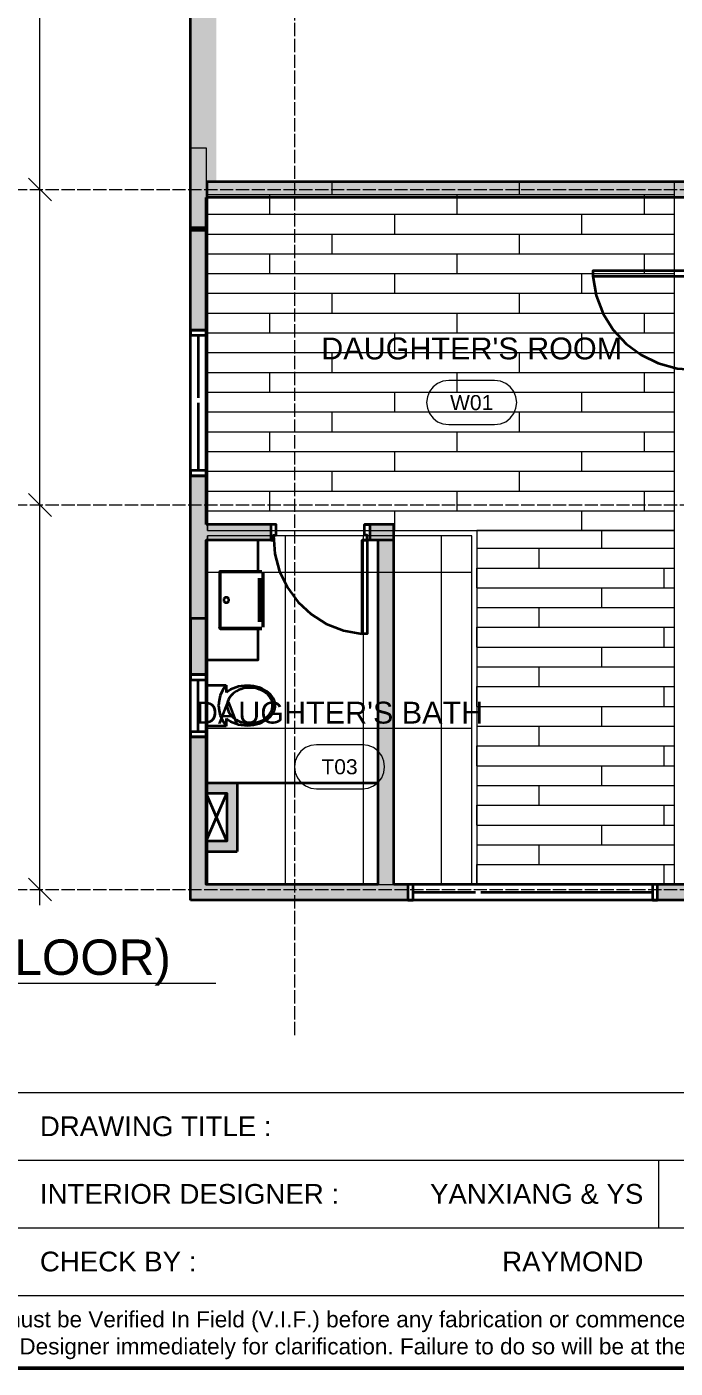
# Model space of a CAD drawing. Header units: millimetres. Extents: x 5 to 417, y 5 to 292.
# Drawn here: x 97.2 to 159.6, y 5 to 133.9 of the extents above; entities that cross this region are included whole.
import ezdxf
from ezdxf.enums import TextEntityAlignment as Align

# ---------------------------------------------------------------- set-up
doc = ezdxf.new("R2010")
doc.units = ezdxf.units.MM
doc.linetypes.add('DASHED', pattern=[1.524, 1.27, -0.254])
for name, color, linetype, lineweight in [('0-SHEET', 7, 'CONTINUOUS', 50), ('0-TITLE', 7, 'CONTINUOUS', 18), ('0-TITLE-TXT', 7, 'CONTINUOUS', 13), ('A-GRID', 8, 'DASHED', 13), ('A-WALL', 250, 'CONTINUOUS', 35), ('A-WALL-FILL', 250, 'CONTINUOUS', 0), ('A-WIND', 7, 'CONTINUOUS', 13), ('I-DIM', 5, 'CONTINUOUS', 13), ('I-FLOR', 8, 'CONTINUOUS', 9), ('I-ROOM', 7, 'CONTINUOUS', 13), ('I-TAG', 5, 'CONTINUOUS', 13), ('I-TEXT', 7, 'CONTINUOUS', 13)]:
    doc.layers.add(name, color=color, linetype=linetype, lineweight=lineweight)
doc.styles.get("Standard").update_dxf_attribs({"font": 'arial.ttf'})

msp = doc.modelspace()

# ---------------------------------------------------------------- hatches: boundary and pattern name
at = {"layer": 'A-WALL-FILL', "true_color": 0x4d4d4d}
h = msp.add_hatch(color=7, dxfattribs=at)
h.dxf.hatch_style = 1
h.paths.add_polyline_path([(115.45, 176.39), (112.97, 176.39), (115.45, 119.01), (115.45, 176.39)])
h = msp.add_hatch(color=7, dxfattribs=at)
h.dxf.hatch_style = 1
h.paths.add_polyline_path([(112.97, 176.39), (115.45, 119.01), (112.97, 119.01), (112.97, 176.39)])
h = msp.add_hatch(color=7, dxfattribs=at)
h.dxf.hatch_style = 1
h.paths.add_polyline_path([(114.47, 114.28), (114.47, 122.28), (112.97, 114.28), (114.47, 114.28)])
h = msp.add_hatch(color=7, dxfattribs=at)
h.dxf.hatch_style = 1
h.paths.add_polyline_path([(114.47, 122.28), (112.97, 114.28), (112.97, 122.28), (114.47, 122.28)])
h = msp.add_hatch(color=7, dxfattribs=at)
h.dxf.hatch_style = 1
h.paths.add_polyline_path([(161.14, 119.01), (112.97, 119.01), (161.14, 117.51), (161.14, 119.01)])
h = msp.add_hatch(color=7, dxfattribs=at)
h.dxf.hatch_style = 1
h.paths.add_polyline_path([(112.97, 119.01), (161.14, 117.51), (112.97, 117.51), (112.97, 119.01)])
h = msp.add_hatch(color=7, dxfattribs=at)
h.dxf.hatch_style = 1
h.paths.add_polyline_path([(114.47, 117.51), (112.97, 117.51), (114.47, 114.75), (114.47, 117.51)])
h = msp.add_hatch(color=7, dxfattribs=at)
h.dxf.hatch_style = 1
h.paths.add_polyline_path([(112.97, 117.51), (114.47, 114.75), (112.97, 114.75), (112.97, 117.51)])
h = msp.add_hatch(color=7, dxfattribs=at)
h.dxf.hatch_style = 1
h.paths.add_polyline_path([(114.47, 114.75), (112.97, 114.75), (114.47, 114.28), (114.47, 114.75)])
h = msp.add_hatch(color=7, dxfattribs=at)
h.dxf.hatch_style = 1
h.paths.add_polyline_path([(112.97, 114.75), (114.47, 114.28), (112.97, 114.28), (112.97, 114.75)])
h = msp.add_hatch(color=7, dxfattribs=at)
h.dxf.hatch_style = 1
h.paths.add_polyline_path([(114.47, 114.28), (112.97, 114.28), (114.47, 111.5), (114.47, 114.28)])
h = msp.add_hatch(color=7, dxfattribs=at)
h.dxf.hatch_style = 1
h.paths.add_polyline_path([(112.97, 114.28), (114.47, 111.5), (112.97, 111.5), (112.97, 114.28)])
h = msp.add_hatch(color=7, dxfattribs=at)
h.dxf.hatch_style = 1
h.paths.add_polyline_path([(114.47, 111.5), (112.97, 111.5), (114.47, 104.77), (114.47, 111.5)])
h = msp.add_hatch(color=7, dxfattribs=at)
h.dxf.hatch_style = 1
h.paths.add_polyline_path([(112.97, 111.5), (114.47, 104.77), (112.97, 104.77), (112.97, 111.5)])
h = msp.add_hatch(color=7, dxfattribs=at)
h.dxf.hatch_style = 1
h.paths.add_polyline_path([(114.47, 90.77), (112.97, 90.77), (114.47, 86.07), (114.47, 90.77)])
h = msp.add_hatch(color=7, dxfattribs=at)
h.dxf.hatch_style = 1
h.paths.add_polyline_path([(112.97, 90.77), (114.47, 86.07), (112.97, 86.07), (112.97, 90.77)])
h = msp.add_hatch(color=7, dxfattribs=at)
h.dxf.hatch_style = 1
h.paths.add_polyline_path([(120.71, 86.07), (112.97, 86.07), (120.71, 84.57), (120.71, 86.07)])
h = msp.add_hatch(color=7, dxfattribs=at)
h.dxf.hatch_style = 1
h.paths.add_polyline_path([(112.97, 86.07), (120.71, 84.57), (112.97, 84.57), (112.97, 86.07)])
h = msp.add_hatch(color=7, dxfattribs=at)
h.dxf.hatch_style = 1
h.paths.add_polyline_path([(132.52, 86.07), (130.21, 86.07), (132.52, 84.57), (132.52, 86.07)])
h = msp.add_hatch(color=7, dxfattribs=at)
h.dxf.hatch_style = 1
h.paths.add_polyline_path([(130.21, 86.07), (132.52, 84.57), (130.21, 84.57), (130.21, 86.07)])
h = msp.add_hatch(color=7, dxfattribs=at)
h.dxf.hatch_style = 1
h.paths.add_polyline_path([(114.47, 84.57), (112.97, 84.57), (114.47, 77.06), (114.47, 84.57)])
h = msp.add_hatch(color=7, dxfattribs=at)
h.dxf.hatch_style = 1
h.paths.add_polyline_path([(112.97, 84.57), (114.47, 77.06), (112.97, 77.06), (112.97, 84.57)])
h = msp.add_hatch(color=7, dxfattribs=at)
h.dxf.hatch_style = 1
h.paths.add_polyline_path([(132.52, 84.57), (131.02, 84.57), (132.52, 51.49), (132.52, 84.57)])
h = msp.add_hatch(color=7, dxfattribs=at)
h.dxf.hatch_style = 1
h.paths.add_polyline_path([(131.02, 84.57), (132.52, 51.49), (131.02, 51.49), (131.02, 84.57)])
h = msp.add_hatch(color=7, dxfattribs=at)
h.dxf.hatch_style = 1
h.paths.add_polyline_path([(114.47, 77.06), (112.97, 77.06), (114.47, 71.67), (114.47, 77.06)])
h = msp.add_hatch(color=7, dxfattribs=at)
h.dxf.hatch_style = 1
h.paths.add_polyline_path([(112.97, 77.06), (114.47, 71.67), (112.97, 71.67), (112.97, 77.06)])
h = msp.add_hatch(color=7, dxfattribs=at)
h.dxf.hatch_style = 1
h.paths.add_polyline_path([(114.47, 65.67), (112.97, 65.67), (114.47, 51.49), (114.47, 65.67)])
h = msp.add_hatch(color=7, dxfattribs=at)
h.dxf.hatch_style = 1
h.paths.add_polyline_path([(112.97, 65.67), (114.47, 51.49), (112.97, 51.49), (112.97, 65.67)])
h = msp.add_hatch(color=7, dxfattribs=at)
h.dxf.hatch_style = 1
h.paths.add_polyline_path([(117.47, 61.27), (114.47, 61.27), (117.47, 60.26), (117.47, 61.27)])
h = msp.add_hatch(color=7, dxfattribs=at)
h.dxf.hatch_style = 1
h.paths.add_polyline_path([(114.47, 61.27), (117.47, 60.26), (114.47, 60.26), (114.47, 61.27)])
h = msp.add_hatch(color=7, dxfattribs=at)
h.dxf.hatch_style = 1
h.paths.add_polyline_path([(117.47, 60.26), (116.46, 60.26), (117.47, 60.26)])
h = msp.add_hatch(color=7, dxfattribs=at)
h.dxf.hatch_style = 1
h.paths.add_polyline_path([(116.46, 60.26), (117.47, 60.26), (116.97, 60.26), (116.46, 60.26)])
h = msp.add_hatch(color=7, dxfattribs=at)
h.dxf.hatch_style = 1
h.paths.add_polyline_path([(116.97, 60.26), (116.46, 60.26), (117.47, 60.25), (116.97, 60.26)])
h = msp.add_hatch(color=7, dxfattribs=at)
h.dxf.hatch_style = 1
h.paths.add_polyline_path([(116.46, 60.26), (117.47, 60.25), (116.46, 60.25), (116.46, 60.26)])
h = msp.add_hatch(color=7, dxfattribs=at)
h.dxf.hatch_style = 1
h.paths.add_polyline_path([(117.47, 60.25), (116.46, 60.25), (117.47, 55.65), (117.47, 60.25)])
h = msp.add_hatch(color=7, dxfattribs=at)
h.dxf.hatch_style = 1
h.paths.add_polyline_path([(116.46, 60.25), (117.47, 55.65), (116.46, 55.65), (116.46, 60.25)])
h = msp.add_hatch(color=7, dxfattribs=at)
h.dxf.hatch_style = 1
h.paths.add_polyline_path([(117.47, 60.26), (117.47, 60.25), (117.47, 60.26)])
h = msp.add_hatch(color=7, dxfattribs=at)
h.dxf.hatch_style = 1
h.paths.add_polyline_path([(117.47, 55.65), (114.47, 55.65), (117.47, 54.65), (117.47, 55.65)])
h = msp.add_hatch(color=7, dxfattribs=at)
h.dxf.hatch_style = 1
h.paths.add_polyline_path([(114.47, 55.65), (117.47, 54.65), (114.47, 54.65), (114.47, 55.65)])
h = msp.add_hatch(color=7, dxfattribs=at)
h.dxf.hatch_style = 1
h.paths.add_polyline_path([(133.87, 51.49), (112.97, 51.49), (133.87, 49.99), (133.87, 51.49)])
h = msp.add_hatch(color=7, dxfattribs=at)
h.dxf.hatch_style = 1
h.paths.add_polyline_path([(112.97, 51.49), (133.87, 49.99), (112.97, 49.99), (112.97, 51.49)])
h = msp.add_hatch(color=7, dxfattribs=at)
h.dxf.hatch_style = 1
h.paths.add_polyline_path([(161.14, 51.49), (157.87, 51.49), (161.14, 49.99), (161.14, 51.49)])
h = msp.add_hatch(color=7, dxfattribs=at)
h.dxf.hatch_style = 1
h.paths.add_polyline_path([(157.87, 51.49), (161.14, 49.99), (157.87, 49.99), (157.87, 51.49)])

# ---------------------------------------------------------------- linework, layer by layer
at = {"layer": '0-SHEET'}
msp.add_lwpolyline([(5, 5), (415, 5), (415, 292), (5, 292)], close=True, dxfattribs=at)
at = {"layer": '0-TITLE'}
for p, q in [((5, 31.5), (415, 31.5)), ((5, 25), (219, 25)), ((158, 18.5), (158, 25)), ((5, 18.5), (219, 18.5)), ((5, 12), (415, 12))]:
    msp.add_line(p, q, dxfattribs=at)
at = {"layer": 'A-GRID'}
for p, q in [((123, 37), (123, 272)), ((96, 118.28), (249, 118.28)), ((96, 87.96), (249, 87.96)), ((96, 51), (249, 51))]:
    msp.add_line(p, q, dxfattribs=at)
at = {"layer": 'A-WALL'}
for points in [[(112.97, 49.99), (112.97, 201.88)], [(162.64, 119.01), (114.47, 119.01)], [(161.14, 117.51), (114.47, 117.51)], [(114.47, 86.07), (114.47, 117.51)], [(151.64, 109.96), (161.14, 109.96), (161.14, 110.45), (151.64, 110.45), (151.64, 109.96)], [(151.64, 109.96), (151.97, 108.08), (152.64, 106.34), (153.61, 104.8), (154.85, 103.46), (156.3, 102.38), (157.94, 101.58), (159.74, 101.09), (161.64, 100.95)], [(112.97, 104.77), (114.47, 104.77), (114.47, 90.77), (112.97, 90.77), (112.97, 104.77)], [(114.47, 104.28), (114.47, 104.77), (112.97, 104.77), (112.97, 104.28), (114.47, 104.28)], [(113.72, 104.28), (113.72, 98.27)], [(113.72, 97.77), (113.72, 91.27)], [(114.47, 90.77), (114.47, 91.27), (112.97, 91.27), (112.97, 90.77), (114.47, 90.77)], [(121.2, 86.07), (114.47, 86.07)], [(120.71, 86.07), (120.71, 84.57), (120.95, 84.57), (120.95, 85.07), (121.2, 85.07), (121.2, 86.07), (120.71, 86.07)], [(132.52, 86.07), (129.7, 86.07)], [(130.21, 86.07), (130.21, 84.57), (129.96, 84.57), (129.96, 85.07), (129.7, 85.07), (129.7, 86.07), (130.21, 86.07)], [(132.52, 51.49), (132.52, 86.07)], [(120.95, 84.57), (114.47, 84.57)], [(131.02, 51.49), (114.47, 51.49), (114.47, 84.57)], [(119.47, 81.57), (119.47, 84.57), (114.47, 84.57), (114.47, 73.07), (119.47, 73.07), (119.47, 76.07)], [(120.95, 85.07), (121.07, 83.27), (121.53, 81.57), (122.29, 80.02), (123.31, 78.63), (124.57, 77.46), (126.03, 76.54), (127.67, 75.9), (129.45, 75.57)], [(132.52, 84.57), (129.46, 84.57)], [(129.46, 75.57), (129.46, 84.57), (129.96, 84.57), (129.96, 75.57), (129.46, 75.57)], [(131.02, 51.49), (131.02, 84.57)], [(115.84, 81.57), (115.82, 81.57), (115.8, 81.57), (115.78, 81.56), (115.77, 81.55), (115.76, 81.53), (115.75, 81.51), (115.74, 81.5), (115.74, 81.48)], [(115.75, 81.47), (115.75, 76.17)], [(115.84, 81.5), (115.83, 81.5), (115.83, 81.5), (115.82, 81.5), (115.82, 81.5), (115.81, 81.49), (115.81, 81.49), (115.81, 81.48), (115.81, 81.48)], [(115.82, 81.47), (115.82, 76.17)], [(119.84, 81.57), (115.84, 81.57)], [(119.84, 81.5), (115.84, 81.5)], [(119.92, 76.22), (119.92, 81.42)], [(119.99, 76.22), (119.99, 81.42)], [(119.59, 76.72), (119.59, 80.92)], [(119.66, 76.72), (119.66, 80.92)], [(116.42, 79.08), (116.37, 79.07), (116.32, 79.06), (116.28, 79.04), (116.25, 79.01), (116.22, 78.97), (116.19, 78.93), (116.18, 78.88), (116.17, 78.83), (116.18, 78.78), (116.19, 78.73), (116.22, 78.69), (116.25, 78.65), (116.28, 78.62), (116.32, 78.6), (116.37, 78.59), (116.42, 78.58), (116.47, 78.59), (116.52, 78.6), (116.56, 78.62), (116.6, 78.65), (116.63, 78.69), (116.65, 78.73), (116.67, 78.78), (116.67, 78.83), (116.67, 78.88), (116.65, 78.93), (116.63, 78.97), (116.6, 79.01), (116.56, 79.04), (116.52, 79.06), (116.47, 79.07), (116.42, 79.08)], [(114.47, 77.06), (112.97, 77.06), (112.97, 71.67), (114.47, 71.67), (114.47, 77.06)], [(115.74, 76.18), (115.74, 76.16), (115.75, 76.14), (115.76, 76.12), (115.77, 76.11), (115.78, 76.09), (115.8, 76.08), (115.82, 76.08), (115.84, 76.08)], [(115.81, 76.18), (115.81, 76.17), (115.81, 76.16), (115.81, 76.16), (115.82, 76.16), (115.82, 76.15), (115.83, 76.15), (115.83, 76.15), (115.84, 76.15)], [(115.84, 76.14), (119.84, 76.14)], [(115.84, 76.07), (119.84, 76.07)], [(114.47, 71.67), (114.47, 65.67), (112.97, 65.67), (112.97, 71.67), (114.47, 71.67)], [(114.47, 71.16), (114.47, 71.67), (112.97, 71.67), (112.97, 71.16), (114.47, 71.16)], [(113.72, 66.16), (113.72, 71.16)], [(114.47, 66.69), (114.47, 70.64)], [(114.47, 70.64), (116.39, 70.64)], [(116.32, 70.54), (116.04, 70.12), (115.84, 69.66), (115.72, 69.18), (115.67, 68.7), (115.72, 68.21), (115.84, 67.73), (116.04, 67.27), (116.32, 66.85)], [(116.39, 70.64), (116.39, 69.95)], [(116.39, 67.44), (116.59, 67.29), (116.81, 67.15), (117.06, 67.04), (117.32, 66.95), (117.59, 66.87), (117.86, 66.82), (118.16, 66.79), (118.44, 66.78), (118.73, 66.8), (119.02, 66.83), (119.29, 66.88), (119.56, 66.96), (119.82, 67.06), (120.06, 67.17), (120.28, 67.31), (120.48, 67.46), (120.65, 67.62), (120.8, 67.8), (120.92, 67.99), (121.01, 68.18), (121.08, 68.38), (121.11, 68.59), (121.11, 68.79), (121.08, 69), (121.01, 69.2), (120.92, 69.39), (120.8, 69.58), (120.65, 69.76), (120.48, 69.92), (120.28, 70.07), (120.06, 70.2), (119.82, 70.32), (119.56, 70.41), (119.29, 70.49), (119.02, 70.55), (118.73, 70.59), (118.44, 70.59), (118.16, 70.59), (117.86, 70.56), (117.59, 70.51), (117.32, 70.43), (117.06, 70.33), (116.81, 70.22), (116.59, 70.09), (116.39, 69.95)], [(116.5, 68.69), (116.51, 68.49), (116.55, 68.29), (116.63, 68.1), (116.73, 67.91), (116.87, 67.74), (117.03, 67.58), (117.21, 67.43), (117.4, 67.3), (117.63, 67.19), (117.86, 67.1), (118.11, 67.04), (118.36, 67), (118.61, 66.98), (118.87, 66.98), (119.13, 67.02), (119.38, 67.07), (119.62, 67.15), (119.85, 67.25), (120.06, 67.36), (120.25, 67.5), (120.42, 67.66), (120.56, 67.82), (120.68, 68), (120.78, 68.19), (120.83, 68.39), (120.86, 68.59), (120.86, 68.79), (120.83, 68.99), (120.78, 69.19), (120.68, 69.38), (120.56, 69.56), (120.42, 69.73), (120.25, 69.88), (120.06, 70.02), (119.85, 70.14), (119.62, 70.23), (119.38, 70.31), (119.13, 70.37), (118.87, 70.39), (118.61, 70.4), (118.36, 70.38), (118.11, 70.34), (117.86, 70.27), (117.63, 70.18), (117.4, 70.08), (117.21, 69.95), (117.03, 69.8), (116.87, 69.65), (116.73, 69.47), (116.63, 69.28), (116.55, 69.09), (116.51, 68.89), (116.5, 68.69)], [(116.39, 67.44), (116.39, 66.69)], [(114.47, 65.67), (114.47, 66.16), (112.97, 66.16), (112.97, 65.67), (114.47, 65.67)], [(116.39, 66.69), (114.47, 66.69)], [(114.47, 60.26), (114.47, 61.27), (117.47, 61.27), (117.47, 54.65)], [(117.47, 61.27), (131.02, 61.27)], [(114.47, 60.26), (116.46, 60.26), (116.46, 55.65), (114.47, 55.65), (114.47, 60.26)], [(114.47, 55.65), (116.46, 60.26)], [(116.46, 55.65), (114.47, 60.26)], [(114.47, 55.65), (114.47, 54.65), (117.47, 54.65)], [(161.14, 51.49), (132.52, 51.49)], [(134.37, 51.49), (133.87, 51.49), (133.87, 49.99), (134.37, 49.99), (134.37, 51.49)], [(134.37, 50.74), (140.37, 50.74)], [(140.87, 50.74), (157.37, 50.74)], [(157.87, 51.49), (157.37, 51.49), (157.37, 49.99), (157.87, 49.99), (157.87, 51.49)], [(183.34, 49.99), (112.97, 49.99)]]:
    msp.add_lwpolyline(points, dxfattribs=at)
at = {"layer": 'A-WIND'}
msp.add_lwpolyline([(114.47, 122.28), (114.47, 114.28), (112.97, 114.28), (112.97, 122.28), (114.47, 122.28)], dxfattribs=at)
at = {"layer": 'I-DIM'}
for p, q in [((98.5, 116.78), (98.5, 151)), ((99.6, 117.18), (97.4, 119.38)), ((99.6, 117.18), (97.4, 119.38)), ((98.5, 86.46), (98.5, 119.78)), ((99.6, 86.86), (97.4, 89.06)), ((99.6, 86.86), (97.4, 89.06)), ((98.5, 49.5), (98.5, 89.46)), ((99.6, 49.9), (97.4, 52.1))]:
    msp.add_line(p, q, dxfattribs=at)
at = {"layer": 'I-FLOR', "color": 3}
for p, q in [((126.6, 117.8), (126.6, 119)), ((144.6, 117.8), (144.6, 119)), ((114.6, 117.8), (159.5, 117.8)), ((120.6, 115.9), (120.6, 117.8)), ((138.6, 115.9), (138.6, 117.8)), ((156.6, 115.9), (156.6, 117.8)), ((114.6, 114), (114.6, 115.9)), ((114.6, 115.9), (159.5, 115.9)), ((132.6, 114), (132.6, 115.9)), ((150.6, 114), (150.6, 115.9)), ((114.6, 114), (159.5, 114)), ((126.6, 112.1), (126.6, 114)), ((144.6, 112.1), (144.6, 114)), ((114.6, 112.1), (159.5, 112.1)), ((120.6, 110.2), (120.6, 112.1)), ((138.6, 110.2), (138.6, 112.1)), ((156.6, 110.2), (156.6, 112.1)), ((114.6, 108.3), (114.6, 110.2)), ((114.6, 110.2), (159.5, 110.2)), ((132.6, 108.3), (132.6, 110.2)), ((150.6, 108.3), (150.6, 110.2)), ((114.6, 108.3), (159.5, 108.3)), ((126.6, 106.4), (126.6, 108.3)), ((144.6, 106.4), (144.6, 108.3)), ((114.6, 106.4), (159.5, 106.4)), ((120.6, 104.5), (120.6, 106.4)), ((138.6, 104.5), (138.6, 106.4)), ((156.6, 104.5), (156.6, 106.4)), ((114.6, 102.6), (114.6, 104.5)), ((114.6, 104.5), (159.5, 104.5)), ((132.6, 102.6), (132.6, 104.5)), ((150.6, 102.6), (150.6, 104.5)), ((114.6, 102.6), (159.5, 102.6)), ((126.6, 100.7), (126.6, 102.6)), ((144.6, 100.7), (144.6, 102.6)), ((114.6, 100.7), (159.5, 100.7)), ((120.6, 98.8), (120.6, 100.7)), ((138.6, 98.8), (138.6, 100.7)), ((156.6, 98.8), (156.6, 100.7)), ((114.6, 96.9), (114.6, 98.8)), ((114.6, 98.8), (159.5, 98.8)), ((132.6, 96.9), (132.6, 98.8)), ((150.6, 96.9), (150.6, 98.8)), ((114.6, 96.9), (159.5, 96.9)), ((126.6, 95), (126.6, 96.9)), ((144.6, 95), (144.6, 96.9)), ((114.6, 95), (159.5, 95)), ((120.6, 93.1), (120.6, 95)), ((138.6, 93.1), (138.6, 95)), ((156.6, 93.1), (156.6, 95)), ((114.6, 91.2), (114.6, 93.1)), ((114.6, 93.1), (159.5, 93.1)), ((132.6, 91.2), (132.6, 93.1)), ((150.6, 91.2), (150.6, 93.1)), ((114.6, 91.2), (159.5, 91.2)), ((126.6, 89.3), (126.6, 91.2)), ((144.6, 89.3), (144.6, 91.2)), ((114.6, 89.3), (159.5, 89.3)), ((120.6, 87.4), (120.6, 89.3)), ((138.6, 87.4), (138.6, 89.3)), ((156.6, 87.4), (156.6, 89.3)), ((114.6, 85.5), (114.6, 87.4)), ((114.6, 87.4), (159.5, 87.4)), ((132.6, 85.5), (132.6, 87.4)), ((150.6, 85.5), (150.6, 87.4)), ((114.6, 85.5), (159.5, 85.5)), ((152.5, 83.8), (152.5, 85.5)), ((140.5, 83.8), (159.5, 83.8)), ((146.5, 81.9), (146.5, 83.8)), ((140.5, 80), (140.5, 81.9)), ((140.5, 81.9), (159.5, 81.9)), ((158.5, 80), (158.5, 81.9)), ((140.5, 80), (159.5, 80)), ((152.5, 78.1), (152.5, 80)), ((140.5, 78.1), (159.5, 78.1)), ((146.5, 76.2), (146.5, 78.1)), ((140.5, 74.3), (140.5, 76.2)), ((140.5, 76.2), (159.5, 76.2)), ((158.5, 74.3), (158.5, 76.2)), ((140.5, 74.3), (159.5, 74.3)), ((152.5, 72.4), (152.5, 74.3)), ((140.5, 72.4), (159.5, 72.4)), ((146.5, 70.5), (146.5, 72.4)), ((140.5, 68.6), (140.5, 70.5)), ((140.5, 70.5), (159.5, 70.5)), ((158.5, 68.6), (158.5, 70.5)), ((140.5, 68.6), (159.5, 68.6)), ((152.5, 66.7), (152.5, 68.6)), ((140.5, 66.7), (159.5, 66.7)), ((146.5, 64.8), (146.5, 66.7)), ((140.5, 62.9), (140.5, 64.8)), ((140.5, 64.8), (159.5, 64.8)), ((158.5, 62.9), (158.5, 64.8)), ((140.5, 62.9), (159.5, 62.9)), ((152.5, 61), (152.5, 62.9)), ((140.5, 61), (159.5, 61)), ((146.5, 59.1), (146.5, 61)), ((140.5, 57.2), (140.5, 59.1)), ((140.5, 59.1), (159.5, 59.1)), ((158.5, 57.2), (158.5, 59.1)), ((140.5, 57.2), (159.5, 57.2)), ((152.5, 55.3), (152.5, 57.2)), ((140.5, 55.3), (159.5, 55.3)), ((146.5, 53.4), (146.5, 55.3)), ((140.5, 51.5), (140.5, 53.4)), ((140.5, 53.4), (159.5, 53.4)), ((158.5, 51.5), (158.5, 53.4)), ((140.5, 51.5), (159.5, 51.5))]:
    msp.add_line(p, q, dxfattribs=at)
at = {"layer": 'I-FLOR', "color": 4}
for p, q in [((114.6, 51.5), (114.6, 85)), ((122.1, 51.5), (122.1, 85)), ((129.6, 51.5), (129.6, 85)), ((137.1, 51.5), (137.1, 85)), ((114.6, 81.5), (140, 81.5)), ((114.6, 66.5), (140, 66.5)), ((114.6, 51.5), (140, 51.5))]:
    msp.add_line(p, q, dxfattribs=at)
at = {"layer": 'I-FLOR', "color": 3}
for points in [[(114.6, 85.5), (159.5, 85.5), (159.5, 119), (114.6, 119)], [(140.5, 51.5), (159.5, 51.5), (159.5, 85.5), (140.5, 85.5)]]:
    msp.add_lwpolyline(points, close=True, dxfattribs=at)
at = {"layer": 'I-FLOR', "color": 4}
msp.add_lwpolyline([(114.6, 51.5), (140, 51.5), (140, 85), (114.6, 85)], close=True, dxfattribs=at)
at = {"layer": 'I-TAG'}
for points in [[(137.79, 99.93), (137.24, 99.85), (136.73, 99.64), (136.29, 99.3), (135.95, 98.86), (135.74, 98.35), (135.66, 97.8), (135.74, 97.25), (135.95, 96.74), (136.29, 96.3), (136.73, 95.96), (137.24, 95.75), (137.79, 95.68), (142.21, 95.68), (142.76, 95.75), (143.27, 95.96), (143.71, 96.3), (144.05, 96.74), (144.26, 97.25), (144.34, 97.8), (144.26, 98.35), (144.05, 98.86), (143.71, 99.3), (143.27, 99.64), (142.76, 99.85), (142.21, 99.93)], [(125.09, 64.92), (124.54, 64.85), (124.03, 64.64), (123.59, 64.3), (123.25, 63.86), (123.04, 63.35), (122.97, 62.8), (123.04, 62.25), (123.25, 61.74), (123.59, 61.3), (124.03, 60.96), (124.54, 60.75), (125.09, 60.67), (129.51, 60.67), (130.06, 60.75), (130.57, 60.96), (131.01, 61.3), (131.35, 61.74), (131.56, 62.25), (131.63, 62.8), (131.56, 63.35), (131.35, 63.86), (131.01, 64.3), (130.57, 64.64), (130.06, 64.85), (129.51, 64.92)]]:
    msp.add_lwpolyline(points, close=True, dxfattribs=at)
at = {"layer": 'I-TEXT'}
msp.add_line((20.4, 42), (115.4, 42), dxfattribs=at)

# ---------------------------------------------------------------- texts
at = {"layer": '0-TITLE-TXT'}
for s, height, p in [('DRAWING TITLE :', 1.9, (98.5, 28.25)), ('INTERIOR DESIGNER :', 1.9, (98.5, 21.75)), ('CHECK BY :', 1.9, (98.5, 15.25)), ('"NOTICE TO CONTRACTOR: DO NOT SCALE DRAWINGS. All dimensions and site levels must be Verified In Field (V.I.F.) before any fabrication or commencement of work.', 1.55, (6.5, 9.7)), ('Any discrepancies between these drawings and actual site conditions must be reported to the Designer immediately for clarification. Failure to do so will be at the Contractor\'s own risk."', 1.55, (6.5, 7.1))]:
    msp.add_text(s, height=height, dxfattribs=at).set_placement(p, align=Align.MIDDLE_LEFT)
for s, p in [('YANXIANG & YS', (156.5, 21.75)), ('RAYMOND', (156.5, 15.25))]:
    msp.add_text(s, height=1.9, dxfattribs=at).set_placement(p, align=Align.MIDDLE_RIGHT)
at = {"layer": 'I-ROOM'}
for s, p in [("DAUGHTER'S ROOM", (140, 103)), ("DAUGHTER'S BATH", (127.3, 68))]:
    msp.add_text(s, height=2.1, dxfattribs=at).set_placement(p, align=Align.MIDDLE_CENTER)
at = {"layer": 'I-TAG'}
for s, p in [('W01', (140, 97.8)), ('T03', (127.3, 62.8))]:
    msp.add_text(s, height=1.445, dxfattribs=at).set_placement(p, align=Align.MIDDLE_CENTER)
at = {"layer": 'I-TEXT'}
msp.add_text('FLOOR FINISHES PLAN (FIRST FLOOR)', height=3.4, dxfattribs=at).set_placement((21.9, 42.8))

doc.saveas('drawing.dxf')
